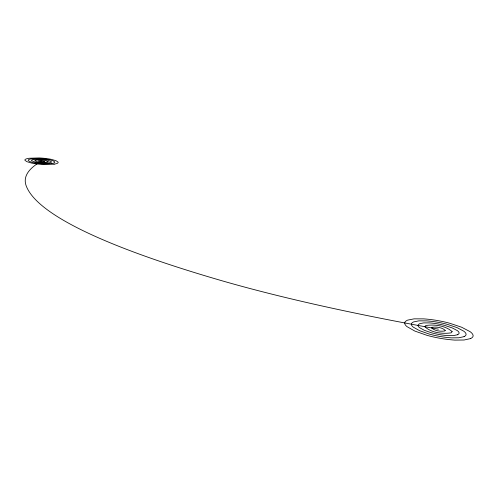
<?xml version="1.0" encoding="UTF-8"?>
<svg xmlns="http://www.w3.org/2000/svg" width="498" height="498" viewBox="0 0 498 498"><rect width="100%" height="100%" fill="white"/><g stroke="black" fill="none" stroke-linecap="round" stroke-linejoin="round"><path stroke-width="0.75" d="M438.383 329.134A841.875 119.688 4.7 0 1 218.149 279.658A1347.464 160.599 5.4 0 1 26.363 186.277A730.883 98.299 3.8 0 1 41.452 161.171M48.094 161.539L47.839 161.987C43.619 162.914 38.688 162.821 34.835 160.804L35.115 160.362C39.33 159.46 44.229 159.553 48.094 161.539M44.77 161.358L42 161.838L38.141 160.991L41.004 160.518L44.77 161.358M452.134 331.593L451.113 332.851C442.342 334.139 431.43 332.82 424.794 326.707L425.896 325.487C434.661 324.285 445.417 325.561 452.134 331.593M445.243 330.361L444.72 330.983C440.332 331.624 434.897 330.958 431.567 327.921L432.108 327.304C436.491 326.7 441.894 327.329 445.243 330.361M470.66 338.565L464.068 340.003L454.923 340.115A37.201 8.404 3.6 0 1 439.56 338.198A54.456 12.176 3.6 0 1 426.774 335.26L414.871 331.083L407.071 326.682A54.008 12.008 3.6 0 1 404.706 323.121A34.343 7.651 3.4 0 1 407.588 320.139L414.075 318.851L423.605 318.863A34.455 7.744 3.3 0 1 437.263 320.5A54.469 12.394 3.2 0 1 449.601 323.214L461.584 327.211L470.012 331.612A54.917 12.568 3.3 0 1 473.075 335.328A35.177 8.03 3.4 0 1 470.66 338.565M464.08 336.642L458.82 337.781L451.537 337.868A29.706 6.711 3.6 0 1 439.317 336.349A43.556 9.755 3.6 0 1 429.127 334.021L419.602 330.691L413.309 327.167A43.27 9.643 3.5 0 1 411.36 324.31A27.539 6.15 3.4 0 1 413.639 321.907L418.837 320.861L426.493 320.874A27.608 6.213 3.3 0 1 437.487 322.194A43.563 9.892 3.3 0 1 447.391 324.385L456.971 327.591L463.663 331.114A43.849 10.004 3.3 0 1 466.053 334.077A28.075 6.393 3.4 0 1 464.08 336.642M457.562 334.737L453.622 335.584L448.194 335.646A22.242 5.024 3.5 0 1 439.08 334.519A32.656 7.327 3.5 0 1 431.467 332.789L424.315 330.305L419.559 327.659A32.501 7.265 3.5 0 1 418.059 325.505A20.704 4.631 3.4 0 1 419.739 323.688L423.642 322.897L429.419 322.903A20.742 4.669 3.3 0 1 437.705 323.905A32.663 7.402 3.3 0 1 445.162 325.561L452.34 327.977L457.326 330.616A32.824 7.47 3.3 0 1 459.075 332.832A21.003 4.768 3.4 0 1 457.562 334.737M49.003 162.964L43.096 163.182A12.338 1.6 0.5 0 1 38.583 162.796A18.146 2.341 0.6 0 1 35.271 162.236L31.523 160.624A18.102 2.334 0.6 0 1 31.959 159.958A11.554 1.488 0.5 0 1 34.026 159.41L40.108 159.223A11.579 1.494 0.5 0 1 44.285 159.578A18.202 2.353 0.5 0 1 47.565 160.119L51.419 161.726A18.245 2.359 0.5 0 1 51.045 162.398A11.653 1.513 0.5 0 1 49.003 162.964M51.543 163.568L43.65 163.861A16.465 2.135 0.5 0 1 37.611 163.344A24.184 3.125 0.6 0 1 33.198 162.591L29.737 161.539L28.224 160.443A24.103 3.1 0.6 0 1 28.816 159.559A15.382 1.98 0.5 0 1 31.579 158.831L39.659 158.582A15.432 1.986 0.5 0 1 45.218 159.049A24.284 3.137 0.4 0 1 49.588 159.777L53.105 160.804L54.743 161.906A24.358 3.156 0.5 0 1 54.263 162.809A15.556 2.017 0.5 0 1 51.543 163.568M54.095 164.172L44.204 164.545A20.592 2.671 0.6 0 1 36.634 163.892A30.216 3.903 0.6 0 1 31.113 162.952L26.792 161.632L24.925 160.256A30.092 3.872 0.6 0 1 25.684 159.155A19.204 2.465 0.5 0 1 29.139 158.252L39.218 157.941A19.273 2.478 0.5 0 1 46.146 158.526A30.372 3.922 0.4 0 1 51.599 159.428L56.006 160.717L58.079 162.093A30.496 3.953 0.4 0 1 57.494 163.226A19.472 2.534 0.5 0 1 54.095 164.172"/></g></svg>
